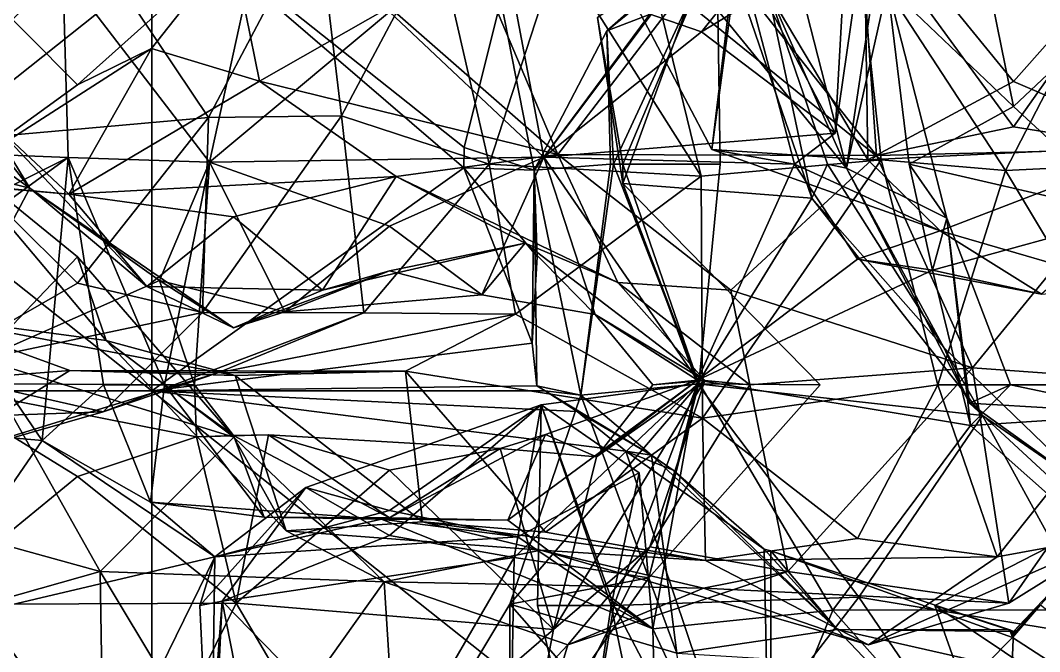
# Model space of a CAD drawing. Extents: x 290034 to 295698, y 4553723 to 4561693.
# Drawn here: x 293859.4 to 293941.7, y 4558653.7 to 4558704.7 of the extents above; entities that cross this region are included whole.
import ezdxf

# ---------------------------------------------------------------- set-up
doc = ezdxf.new("R2010")
doc.units = 0
doc.layers.add('Au_ppm_Pref_-_0_2', color=7, linetype='CONTINUOUS')

msp = doc.modelspace()

# ---------------------------------------------------------------- linework, layer by layer
at = {"layer": 'Au_ppm_Pref_-_0_2'}
for points in [[(293852.508, 4558694.929, 1823.811), (293867.764, 4558707.061, 1822.786), (293855.015, 4558715.92, 1819.21)], [(293862.818, 4558708.733, 1895.219), (293874.645, 4558693.287, 1893.675), (293879.627, 4558716.034, 1898.923)], [(293874.645, 4558693.287, 1893.675), (293889.184, 4558705.429, 1896.476), (293879.627, 4558716.034, 1898.923)], [(293927.838, 4558693.475, 1883.089), (293927.499, 4558714.615, 1878.301), (293917.452, 4558710.923, 1882.922)], [(293927.838, 4558693.475, 1883.089), (293939.581, 4558699.783, 1879.053), (293927.499, 4558714.615, 1878.301)], [(293952.2, 4558714.001, 1876.969), (293927.499, 4558714.615, 1878.301), (293939.581, 4558699.783, 1879.053)], [(293820, 4558714.485, 1942.404), (293870, 4558714.485, 1944.465), (293870, 4558674.8, 1938.178)], [(293870, 4558674.8, 1938.178), (293820, 4558674.8, 1933.784), (293820, 4558714.485, 1942.404)], [(293870, 4558714.485, 1944.465), (293895.237, 4558694.455, 1943.966), (293895.2, 4558692.805, 1943.701)], [(293870, 4558714.485, 1944.465), (293895.2, 4558692.805, 1943.701), (293870, 4558674.8, 1938.178)], [(293870, 4558714.485, 1944.465), (293898.191, 4558706.34, 1944.874), (293895.237, 4558694.455, 1943.966)], [(293952.2, 4558714.001, 1876.969), (293939.581, 4558696.131, 1875.818), (293927.168, 4558713.156, 1875.994)], [(293951.638, 4558694.631, 1884.341), (293952.2, 4558714.001, 1876.969), (293939.581, 4558699.783, 1879.053)], [(293952.2, 4558714.001, 1876.969), (293950.743, 4558694.342, 1870.245), (293939.581, 4558696.131, 1875.818)], [(293874.59, 4558696.89, 1825.575), (293883.358, 4558713.489, 1828.359), (293867.764, 4558707.061, 1822.786)], [(293885.306, 4558697.023, 1830.286), (293883.358, 4558713.489, 1828.359), (293874.59, 4558696.89, 1825.575)], [(293885.306, 4558697.023, 1830.286), (293893.022, 4558711.523, 1834.423), (293883.358, 4558713.489, 1828.359)], [(293927.168, 4558713.156, 1875.994), (293928.515, 4558693.808, 1869.53), (293915.455, 4558710.415, 1869.873)], [(293927.168, 4558713.156, 1875.994), (293939.581, 4558696.131, 1875.818), (293928.515, 4558693.808, 1869.53)], [(293915.694, 4558712.592, 1918.415), (293908.051, 4558691.537, 1923.688), (293905.992, 4558704.97, 1924.341)], [(293908.051, 4558691.537, 1923.688), (293915.694, 4558712.592, 1918.415), (293923.312, 4558690.361, 1916.713)], [(293923.312, 4558690.361, 1916.713), (293915.694, 4558712.592, 1918.415), (293919.715, 4558707.288, 1912.463)], [(293839.519, 4558712.06, 1894.397), (293847.73, 4558694.259, 1894.718), (293862.818, 4558708.733, 1895.219)], [(293897.235, 4558693.105, 1835.966), (293893.022, 4558711.523, 1834.423), (293885.306, 4558697.023, 1830.286)], [(293902.845, 4558710.337, 1841.049), (293893.022, 4558711.523, 1834.423), (293897.235, 4558693.105, 1835.966)], [(293855.537, 4558708.028, 1863.956), (293876.501, 4558710.714, 1864.908), (293863.986, 4558699.528, 1867.089)], [(293876.501, 4558710.714, 1864.908), (293869.979, 4558702.447, 1870.887), (293863.986, 4558699.528, 1867.089)], [(293878.709, 4558699.815, 1872.123), (293869.979, 4558702.447, 1870.887), (293876.501, 4558710.714, 1864.908)], [(293889.184, 4558705.803, 1869.181), (293878.709, 4558699.815, 1872.123), (293876.501, 4558710.714, 1864.908)], [(293902.785, 4558693.895, 1871.138), (293889.184, 4558705.803, 1869.181), (293895.615, 4558710.923, 1867.856)], [(293915.455, 4558710.415, 1869.873), (293902.785, 4558693.895, 1871.138), (293895.615, 4558710.923, 1867.856)], [(293920.044, 4558710.923, 1900.584), (293898.715, 4558709.209, 1901.15), (293914.383, 4558703.792, 1897.021)], [(293900.873, 4558692.616, 1941.552), (293913.185, 4558709.23, 1942.159), (293914.383, 4558710.632, 1942.062)], [(293900.873, 4558692.616, 1941.552), (293914.383, 4558710.632, 1942.062), (293906.761, 4558703.883, 1936.22)], [(293908.032, 4558693.105, 1927.335), (293915.63, 4558711.089, 1930.349), (293905.992, 4558704.97, 1924.341)], [(293917.217, 4558710.923, 1893.308), (293915.217, 4558694.284, 1888.705), (293906.507, 4558710.923, 1888.705)], [(293915.217, 4558694.284, 1888.705), (293917.452, 4558710.923, 1882.922), (293906.507, 4558710.923, 1888.705)], [(293925.025, 4558710.923, 1936.22), (293915.63, 4558711.089, 1930.349), (293906.761, 4558703.883, 1936.22)], [(293907.28, 4558693.105, 1932.872), (293906.761, 4558703.883, 1936.22), (293915.63, 4558711.089, 1930.349)], [(293925.025, 4558710.923, 1936.22), (293906.761, 4558703.883, 1936.22), (293914.383, 4558710.632, 1942.062)], [(293915.896, 4558693.105, 1930.281), (293907.28, 4558693.105, 1932.872), (293915.63, 4558711.089, 1930.349)], [(293908.032, 4558693.105, 1927.335), (293915.896, 4558693.105, 1930.281), (293915.63, 4558711.089, 1930.349)], [(293927.049, 4558710.856, 1853.818), (293910.373, 4558708.49, 1847.342), (293928.893, 4558693.449, 1847.068)], [(293912.66, 4558709.304, 1907.087), (293921.486, 4558710.923, 1903.175), (293926.116, 4558692.794, 1906.373)], [(293920.044, 4558710.923, 1900.584), (293914.383, 4558703.792, 1897.021), (293926.055, 4558710.923, 1900.147)], [(293914.383, 4558703.792, 1897.021), (293925.199, 4558695.626, 1894.645), (293926.055, 4558710.923, 1900.147)], [(293927.838, 4558693.475, 1883.089), (293917.452, 4558710.923, 1882.922), (293915.217, 4558694.284, 1888.705)], [(293917.217, 4558710.923, 1893.308), (293921.906, 4558693.105, 1892.252), (293915.217, 4558694.284, 1888.705)], [(293917.217, 4558710.923, 1893.308), (293925.199, 4558695.626, 1894.645), (293921.906, 4558693.105, 1892.252)], [(293925.199, 4558695.626, 1894.645), (293917.217, 4558710.923, 1893.308), (293927.392, 4558710.923, 1894.645)], [(293921.486, 4558710.923, 1903.175), (293928.83, 4558710.923, 1901.455), (293926.116, 4558692.794, 1906.373)], [(293926.055, 4558710.923, 1900.147), (293925.199, 4558695.626, 1894.645), (293927.392, 4558710.923, 1894.645)], [(293929.41, 4558707.489, 1900.584), (293926.116, 4558692.794, 1906.373), (293928.83, 4558710.923, 1901.455)], [(293927.049, 4558710.856, 1853.818), (293938.945, 4558692.612, 1853.329), (293948.387, 4558710.923, 1854.857)], [(293938.945, 4558692.612, 1853.329), (293927.049, 4558710.856, 1853.818), (293928.893, 4558693.449, 1847.068)], [(293936.919, 4558710.923, 1900.584), (293939.581, 4558697.772, 1899.028), (293929.41, 4558707.489, 1900.584)], [(293936.919, 4558710.923, 1900.584), (293952.944, 4558710.373, 1899.888), (293939.581, 4558697.772, 1899.028)], [(293950.554, 4558693.153, 1859.341), (293948.387, 4558710.923, 1854.857), (293938.945, 4558692.612, 1853.329)], [(293914.359, 4558692.13, 1842.127), (293902.845, 4558710.337, 1841.049), (293897.235, 4558693.105, 1835.966)], [(293928.515, 4558693.808, 1869.53), (293902.785, 4558693.895, 1871.138), (293915.455, 4558710.415, 1869.873)], [(293910.373, 4558708.49, 1847.342), (293902.845, 4558710.337, 1841.049), (293914.359, 4558692.13, 1842.127)], [(293949.119, 4558688.962, 1897.469), (293939.581, 4558697.772, 1899.028), (293952.944, 4558710.373, 1899.888)], [(293889.184, 4558705.429, 1896.476), (293901.662, 4558693.669, 1894.513), (293898.715, 4558709.209, 1901.15)], [(293900.873, 4558692.616, 1941.552), (293898.191, 4558706.34, 1944.874), (293913.185, 4558709.23, 1942.159)], [(293898.715, 4558709.209, 1901.15), (293901.662, 4558693.669, 1894.513), (293914.383, 4558703.792, 1897.021)], [(293912.66, 4558709.304, 1907.087), (293926.116, 4558692.794, 1906.373), (293919.715, 4558707.288, 1912.463)], [(293847.73, 4558694.259, 1894.718), (293863.237, 4558693.638, 1899.681), (293862.818, 4558708.733, 1895.219)], [(293855.537, 4558708.028, 1863.956), (293863.986, 4558699.528, 1867.089), (293853.091, 4558691.64, 1870.941)], [(293874.645, 4558693.287, 1893.675), (293862.818, 4558708.733, 1895.219), (293863.237, 4558693.638, 1899.681)], [(293928.893, 4558693.449, 1847.068), (293910.373, 4558708.49, 1847.342), (293914.359, 4558692.13, 1842.127)], [(293923.312, 4558690.361, 1916.713), (293919.715, 4558707.288, 1912.463), (293924.578, 4558693.105, 1912.463)], [(293926.116, 4558692.794, 1906.373), (293924.578, 4558693.105, 1912.463), (293919.715, 4558707.288, 1912.463)], [(293929.41, 4558707.489, 1900.584), (293934.214, 4558688.75, 1900.584), (293926.116, 4558692.794, 1906.373)], [(293934.214, 4558688.75, 1900.584), (293929.41, 4558707.489, 1900.584), (293931.157, 4558693.105, 1896.613)], [(293929.41, 4558707.489, 1900.584), (293939.581, 4558697.772, 1899.028), (293931.157, 4558693.105, 1896.613)], [(293852.508, 4558694.929, 1823.811), (293874.59, 4558696.89, 1825.575), (293867.764, 4558707.061, 1822.786)], [(293902.785, 4558693.895, 1871.138), (293878.709, 4558699.815, 1872.123), (293889.184, 4558705.803, 1869.181)], [(293895.237, 4558694.455, 1943.966), (293898.191, 4558706.34, 1944.874), (293900.873, 4558692.616, 1941.552)], [(293901.662, 4558693.669, 1894.513), (293889.184, 4558705.429, 1896.476), (293874.645, 4558693.287, 1893.675)], [(293908.032, 4558693.105, 1927.335), (293905.992, 4558704.97, 1924.341), (293908.051, 4558691.537, 1923.688)], [(293900.873, 4558692.616, 1941.552), (293906.761, 4558703.883, 1936.22), (293907.046, 4558693.105, 1936.22)], [(293901.662, 4558693.669, 1894.513), (293925.199, 4558695.626, 1894.645), (293914.383, 4558703.792, 1897.021)], [(293907.28, 4558693.105, 1932.872), (293907.046, 4558693.105, 1936.22), (293906.761, 4558703.883, 1936.22)], [(293860.136, 4558691.175, 1887.48), (293845.067, 4558701.986, 1888.705), (293851.386, 4558702.35, 1885.848)], [(293860.136, 4558691.175, 1887.48), (293851.386, 4558702.35, 1885.848), (293856.615, 4558696.941, 1882.045)], [(293863.286, 4558690.684, 1877.3), (293853.091, 4558691.64, 1870.941), (293869.979, 4558702.447, 1870.887)], [(293863.986, 4558699.528, 1867.089), (293869.979, 4558702.447, 1870.887), (293853.091, 4558691.64, 1870.941)], [(293863.286, 4558690.684, 1877.3), (293869.979, 4558702.447, 1870.887), (293878.709, 4558699.815, 1872.123)], [(293860.136, 4558691.175, 1887.48), (293847.73, 4558694.259, 1894.718), (293845.067, 4558701.986, 1888.705)], [(293863.286, 4558690.684, 1877.3), (293878.709, 4558699.815, 1872.123), (293889.739, 4558692.111, 1876.658)], [(293878.709, 4558699.815, 1872.123), (293902.785, 4558693.895, 1871.138), (293889.739, 4558692.111, 1876.658)], [(293927.838, 4558693.475, 1883.089), (293951.638, 4558694.631, 1884.341), (293939.581, 4558699.783, 1879.053)], [(293931.157, 4558693.105, 1896.613), (293939.581, 4558697.772, 1899.028), (293949.119, 4558688.962, 1897.469)], [(293856.615, 4558696.941, 1882.045), (293838.449, 4558692.805, 1877.216), (293863.286, 4558690.684, 1877.3)], [(293874.59, 4558696.89, 1825.575), (293852.508, 4558694.929, 1823.811), (293863.986, 4558683.505, 1826.112)], [(293860.136, 4558691.175, 1887.48), (293856.615, 4558696.941, 1882.045), (293869.603, 4558683.232, 1882.766)], [(293869.603, 4558683.232, 1882.766), (293856.615, 4558696.941, 1882.045), (293863.286, 4558690.684, 1877.3)], [(293874.084, 4558681.141, 1830.085), (293874.59, 4558696.89, 1825.575), (293863.986, 4558683.505, 1826.112)], [(293887.126, 4558681.109, 1836.222), (293885.306, 4558697.023, 1830.286), (293874.084, 4558681.141, 1830.085)], [(293885.306, 4558697.023, 1830.286), (293874.59, 4558696.89, 1825.575), (293874.084, 4558681.141, 1830.085)], [(293897.235, 4558693.105, 1835.966), (293885.306, 4558697.023, 1830.286), (293887.126, 4558681.109, 1836.222)], [(293939.581, 4558696.131, 1875.818), (293950.743, 4558694.342, 1870.245), (293928.515, 4558693.808, 1869.53)], [(293851.578, 4558676.402, 1829.926), (293863.986, 4558683.505, 1826.112), (293852.508, 4558694.929, 1823.811)], [(293925.199, 4558695.626, 1894.645), (293901.662, 4558693.669, 1894.513), (293921.906, 4558693.105, 1892.252)], [(293844.869, 4558684.504, 1900.584), (293863.237, 4558693.638, 1899.681), (293847.73, 4558694.259, 1894.718)], [(293860.136, 4558691.175, 1887.48), (293851.8, 4558675.391, 1889.302), (293847.73, 4558694.259, 1894.718)], [(293853.204, 4558694.416, 1858.839), (293866.311, 4558678.874, 1858.23), (293851.179, 4558680.875, 1852.661)], [(293856.132, 4558677.374, 1865.22), (293863.986, 4558685.622, 1862.454), (293853.204, 4558694.416, 1858.839)], [(293853.204, 4558694.416, 1858.839), (293863.986, 4558685.622, 1862.454), (293866.311, 4558678.874, 1858.23)], [(293900.873, 4558692.616, 1941.552), (293895.2, 4558692.805, 1943.701), (293895.237, 4558694.455, 1943.966)], [(293927.838, 4558693.475, 1883.089), (293915.217, 4558694.284, 1888.705), (293933.664, 4558687.718, 1887.878)], [(293921.906, 4558693.105, 1892.252), (293933.664, 4558687.718, 1887.878), (293915.217, 4558694.284, 1888.705)], [(293927.838, 4558693.475, 1883.089), (293933.664, 4558687.718, 1887.878), (293951.638, 4558694.631, 1884.341)], [(293950.743, 4558694.342, 1870.245), (293936.29, 4558676.67, 1870.211), (293928.515, 4558693.808, 1869.53)], [(293949.038, 4558683.269, 1889.885), (293951.638, 4558694.631, 1884.341), (293933.664, 4558687.718, 1887.878)], [(293950.743, 4558694.342, 1870.245), (293951.68, 4558675.546, 1864.87), (293936.29, 4558676.67, 1870.211)], [(293844.869, 4558684.504, 1900.584), (293851.386, 4558685.064, 1903.843), (293863.237, 4558693.638, 1899.681)], [(293863.237, 4558693.638, 1899.681), (293851.386, 4558685.064, 1903.843), (293861.152, 4558670.787, 1905.594)], [(293863.237, 4558693.638, 1899.681), (293861.152, 4558670.787, 1905.594), (293866.091, 4558675.287, 1900.584)], [(293866.091, 4558675.287, 1900.584), (293871.032, 4558675.287, 1895.779), (293863.237, 4558693.638, 1899.681)], [(293871.032, 4558675.287, 1895.779), (293874.645, 4558693.287, 1893.675), (293863.237, 4558693.638, 1899.681)], [(293870.628, 4558683.711, 1888.705), (293874.645, 4558693.287, 1893.675), (293873.456, 4558675.287, 1890.18)], [(293870.628, 4558683.711, 1888.705), (293880.747, 4558681.173, 1888.705), (293874.645, 4558693.287, 1893.675)], [(293871.032, 4558675.287, 1895.779), (293873.456, 4558675.287, 1890.18), (293874.645, 4558693.287, 1893.675)], [(293901.662, 4558693.669, 1894.513), (293874.645, 4558693.287, 1893.675), (293889.184, 4558688.102, 1890.373)], [(293874.645, 4558693.287, 1893.675), (293880.747, 4558681.173, 1888.705), (293889.184, 4558688.102, 1890.373)], [(293901.662, 4558693.669, 1894.513), (293889.184, 4558688.102, 1890.373), (293896.649, 4558682.548, 1888.705)], [(293889.739, 4558692.111, 1876.658), (293902.785, 4558693.895, 1871.138), (293907.631, 4558683.556, 1876.827)], [(293905.798, 4558680.965, 1888.705), (293901.662, 4558693.669, 1894.513), (293896.649, 4558682.548, 1888.705)], [(293914.068, 4558675.676, 1894.652), (293901.662, 4558693.669, 1894.513), (293905.798, 4558680.965, 1888.705)], [(293921.906, 4558693.105, 1892.252), (293901.662, 4558693.669, 1894.513), (293914.068, 4558675.676, 1894.652)], [(293902.785, 4558693.895, 1871.138), (293916.765, 4558682.934, 1872.313), (293907.631, 4558683.556, 1876.827)], [(293902.785, 4558693.895, 1871.138), (293928.515, 4558693.808, 1869.53), (293916.765, 4558682.934, 1872.313)], [(293914.468, 4558672.59, 1846.26), (293928.893, 4558693.449, 1847.068), (293914.359, 4558692.13, 1842.127)], [(293933.482, 4558675.287, 1847.426), (293928.893, 4558693.449, 1847.068), (293914.468, 4558672.59, 1846.26)], [(293916.765, 4558682.934, 1872.313), (293928.515, 4558693.808, 1869.53), (293936.29, 4558676.67, 1870.211)], [(293938.945, 4558692.612, 1853.329), (293928.893, 4558693.449, 1847.068), (293933.482, 4558675.287, 1847.426)], [(293863.286, 4558690.684, 1877.3), (293838.449, 4558692.805, 1877.216), (293853.091, 4558691.64, 1870.941)], [(293895.2, 4558692.805, 1943.701), (293900.722, 4558678.64, 1942.042), (293870, 4558674.8, 1938.178)], [(293899.364, 4558680.986, 1841.95), (293897.235, 4558693.105, 1835.966), (293887.126, 4558681.109, 1836.222)], [(293895.2, 4558692.805, 1943.701), (293901.132, 4558685.62, 1943.191), (293900.722, 4558678.64, 1942.042)], [(293895.2, 4558692.805, 1943.701), (293900.873, 4558692.616, 1941.552), (293901.132, 4558685.62, 1943.191)], [(293914.359, 4558692.13, 1842.127), (293897.235, 4558693.105, 1835.966), (293899.364, 4558680.986, 1841.95)], [(293900.873, 4558692.616, 1941.552), (293900.722, 4558678.64, 1942.042), (293901.132, 4558685.62, 1943.191)], [(293901.101, 4558675.2, 1941.537), (293900.722, 4558678.64, 1942.042), (293900.873, 4558692.616, 1941.552)], [(293900.873, 4558692.616, 1941.552), (293907.046, 4558693.105, 1936.22), (293904.655, 4558674.46, 1936.213)], [(293901.101, 4558675.2, 1941.537), (293900.873, 4558692.616, 1941.552), (293904.655, 4558674.46, 1936.213)], [(293904.655, 4558674.46, 1936.213), (293907.28, 4558693.105, 1932.872), (293914.173, 4558675.356, 1930.334)], [(293907.28, 4558693.105, 1932.872), (293904.655, 4558674.46, 1936.213), (293907.046, 4558693.105, 1936.22)], [(293915.896, 4558693.105, 1930.281), (293914.173, 4558675.356, 1930.334), (293907.28, 4558693.105, 1932.872)], [(293914.173, 4558675.356, 1930.334), (293908.032, 4558693.105, 1927.335), (293908.051, 4558691.537, 1923.688)], [(293914.173, 4558675.356, 1930.334), (293915.896, 4558693.105, 1930.281), (293908.032, 4558693.105, 1927.335)], [(293914.068, 4558675.676, 1894.652), (293926.982, 4558685.426, 1892.085), (293921.906, 4558693.105, 1892.252)], [(293921.906, 4558693.105, 1892.252), (293926.982, 4558685.426, 1892.085), (293933.664, 4558687.718, 1887.878)], [(293923.312, 4558690.361, 1916.713), (293924.578, 4558693.105, 1912.463), (293933.958, 4558678.292, 1912.463)], [(293926.116, 4558692.794, 1906.373), (293933.958, 4558678.292, 1912.463), (293924.578, 4558693.105, 1912.463)], [(293926.116, 4558692.794, 1906.373), (293936.045, 4558673.795, 1906.919), (293933.958, 4558678.292, 1912.463)], [(293926.116, 4558692.794, 1906.373), (293934.214, 4558688.75, 1900.584), (293936.045, 4558673.795, 1906.919)], [(293933.038, 4558684.541, 1894.645), (293934.214, 4558688.75, 1900.584), (293931.157, 4558693.105, 1896.613)], [(293933.038, 4558684.541, 1894.645), (293931.157, 4558693.105, 1896.613), (293949.119, 4558688.962, 1897.469)], [(293938.945, 4558692.612, 1853.329), (293933.482, 4558675.287, 1847.426), (293949.337, 4558675.287, 1853.555)], [(293950.554, 4558693.153, 1859.341), (293938.945, 4558692.612, 1853.329), (293949.337, 4558675.287, 1853.555)], [(293863.286, 4558690.684, 1877.3), (293889.739, 4558692.111, 1876.658), (293876.585, 4558688.86, 1881.351)], [(293883.777, 4558682.934, 1882.766), (293876.585, 4558688.86, 1881.351), (293889.739, 4558692.111, 1876.658)], [(293883.777, 4558682.934, 1882.766), (293889.739, 4558692.111, 1876.658), (293900.154, 4558686.731, 1883.374)], [(293889.739, 4558692.111, 1876.658), (293907.631, 4558683.556, 1876.827), (293900.154, 4558686.731, 1883.374)], [(293914.359, 4558692.13, 1842.127), (293899.364, 4558680.986, 1841.95), (293914.468, 4558672.59, 1846.26)], [(293851.8, 4558675.391, 1889.302), (293860.136, 4558691.175, 1887.48), (293870.628, 4558683.711, 1888.705)], [(293860.136, 4558691.175, 1887.48), (293869.603, 4558683.232, 1882.766), (293876.585, 4558679.879, 1887.175)], [(293860.136, 4558691.175, 1887.48), (293876.585, 4558679.879, 1887.175), (293870.628, 4558683.711, 1888.705)], [(293914.173, 4558675.356, 1930.334), (293908.051, 4558691.537, 1923.688), (293923.965, 4558675.287, 1924.341)], [(293908.051, 4558691.537, 1923.688), (293914.079, 4558675.365, 1918.197), (293923.965, 4558675.287, 1924.341)], [(293908.051, 4558691.537, 1923.688), (293923.312, 4558690.361, 1916.713), (293914.079, 4558675.365, 1918.197)], [(293863.286, 4558690.684, 1877.3), (293876.585, 4558688.86, 1881.351), (293869.603, 4558683.232, 1882.766)], [(293937.099, 4558672.802, 1916.404), (293914.079, 4558675.365, 1918.197), (293923.312, 4558690.361, 1916.713)], [(293937.099, 4558672.802, 1916.404), (293923.312, 4558690.361, 1916.713), (293933.958, 4558678.292, 1912.463)], [(293876.585, 4558688.86, 1881.351), (293883.777, 4558682.934, 1882.766), (293869.603, 4558683.232, 1882.766)], [(293933.038, 4558684.541, 1894.645), (293949.119, 4558688.962, 1897.469), (293941.859, 4558682.617, 1893.275)], [(293933.038, 4558684.541, 1894.645), (293936.122, 4558671.992, 1895.453), (293934.214, 4558688.75, 1900.584)], [(293934.214, 4558688.75, 1900.584), (293939.336, 4558675.287, 1900.584), (293936.045, 4558673.795, 1906.919)], [(293939.336, 4558675.287, 1900.584), (293934.214, 4558688.75, 1900.584), (293936.122, 4558671.992, 1895.453)], [(293880.747, 4558681.173, 1888.705), (293896.649, 4558682.548, 1888.705), (293889.184, 4558688.102, 1890.373)], [(293926.982, 4558685.426, 1892.085), (293941.859, 4558682.617, 1893.275), (293933.664, 4558687.718, 1887.878)], [(293949.038, 4558683.269, 1889.885), (293933.664, 4558687.718, 1887.878), (293941.859, 4558682.617, 1893.275)], [(293883.777, 4558682.934, 1882.766), (293900.154, 4558686.731, 1883.374), (293889.184, 4558684.49, 1885.834)], [(293896.649, 4558682.548, 1888.705), (293889.184, 4558684.49, 1885.834), (293900.154, 4558686.731, 1883.374)], [(293896.649, 4558682.548, 1888.705), (293900.154, 4558686.731, 1883.374), (293905.798, 4558680.965, 1888.705)], [(293900.154, 4558686.731, 1883.374), (293914.674, 4558675.623, 1882.79), (293905.798, 4558680.965, 1888.705)], [(293900.154, 4558686.731, 1883.374), (293907.631, 4558683.556, 1876.827), (293914.674, 4558675.623, 1882.79)], [(293861.152, 4558670.787, 1905.594), (293851.386, 4558685.064, 1903.843), (293838.478, 4558672.804, 1906.362)], [(293856.132, 4558677.374, 1865.22), (293876.614, 4558671.052, 1863.55), (293863.986, 4558685.622, 1862.454)], [(293863.986, 4558685.622, 1862.454), (293876.614, 4558671.052, 1863.55), (293866.311, 4558678.874, 1858.23)], [(293914.068, 4558675.676, 1894.652), (293933.038, 4558684.541, 1894.645), (293926.982, 4558685.426, 1892.085)], [(293926.982, 4558685.426, 1892.085), (293933.038, 4558684.541, 1894.645), (293941.859, 4558682.617, 1893.275)], [(293876.585, 4558679.879, 1887.175), (293883.777, 4558682.934, 1882.766), (293889.184, 4558684.49, 1885.834)], [(293876.585, 4558679.879, 1887.175), (293889.184, 4558684.49, 1885.834), (293880.747, 4558681.173, 1888.705)], [(293880.747, 4558681.173, 1888.705), (293889.184, 4558684.49, 1885.834), (293896.649, 4558682.548, 1888.705)], [(293936.122, 4558671.992, 1895.453), (293933.038, 4558684.541, 1894.645), (293914.068, 4558675.676, 1894.652)], [(293851.578, 4558676.402, 1829.926), (293874.084, 4558681.141, 1830.085), (293863.986, 4558683.505, 1826.112)], [(293870.628, 4558683.711, 1888.705), (293873.456, 4558675.287, 1890.18), (293851.8, 4558675.391, 1889.302)], [(293870.628, 4558683.711, 1888.705), (293876.585, 4558679.879, 1887.175), (293880.747, 4558681.173, 1888.705)], [(293918.301, 4558675.287, 1875.494), (293914.674, 4558675.623, 1882.79), (293907.631, 4558683.556, 1876.827)], [(293907.631, 4558683.556, 1876.827), (293916.765, 4558682.934, 1872.313), (293918.301, 4558675.287, 1875.494)], [(293876.585, 4558679.879, 1887.175), (293869.603, 4558683.232, 1882.766), (293883.777, 4558682.934, 1882.766)], [(293916.765, 4558682.934, 1872.313), (293936.29, 4558676.67, 1870.211), (293918.301, 4558675.287, 1875.494)], [(293851.179, 4558680.875, 1852.661), (293863.377, 4558676.442, 1846.824), (293839.355, 4558674.565, 1847.256)], [(293866.311, 4558678.874, 1858.23), (293876.727, 4558676.029, 1853.057), (293851.179, 4558680.875, 1852.661)], [(293851.179, 4558680.875, 1852.661), (293876.727, 4558676.029, 1853.057), (293863.377, 4558676.442, 1846.824)], [(293851.578, 4558676.402, 1829.926), (293866.073, 4558673.112, 1834.755), (293874.084, 4558681.141, 1830.085)], [(293887.126, 4558681.109, 1836.222), (293874.084, 4558681.141, 1830.085), (293866.073, 4558673.112, 1834.755)], [(293875.333, 4558676.253, 1840.743), (293887.126, 4558681.109, 1836.222), (293866.073, 4558673.112, 1834.755)], [(293875.333, 4558676.253, 1840.743), (293899.364, 4558680.986, 1841.95), (293887.126, 4558681.109, 1836.222)], [(293890.485, 4558676.377, 1847.025), (293899.364, 4558680.986, 1841.95), (293875.333, 4558676.253, 1840.743)], [(293914.468, 4558672.59, 1846.26), (293899.364, 4558680.986, 1841.95), (293890.485, 4558676.377, 1847.025)], [(293905.798, 4558680.965, 1888.705), (293910.458, 4558675.287, 1888.705), (293914.068, 4558675.676, 1894.652)], [(293910.458, 4558675.287, 1888.705), (293905.798, 4558680.965, 1888.705), (293914.674, 4558675.623, 1882.79)], [(293880.852, 4558663.503, 1859.009), (293866.311, 4558678.874, 1858.23), (293876.614, 4558671.052, 1863.55)], [(293866.311, 4558678.874, 1858.23), (293880.852, 4558663.503, 1859.009), (293876.727, 4558676.029, 1853.057)], [(293900.722, 4558678.64, 1942.042), (293901.101, 4558675.2, 1941.537), (293870, 4558674.8, 1938.178)], [(293937.099, 4558672.802, 1916.404), (293933.958, 4558678.292, 1912.463), (293946.042, 4558666.607, 1912.463)], [(293936.045, 4558673.795, 1906.919), (293946.042, 4558666.607, 1912.463), (293933.958, 4558678.292, 1912.463)], [(293851.386, 4558664.196, 1868.645), (293865.827, 4558660.216, 1865.451), (293856.132, 4558677.374, 1865.22)], [(293856.132, 4558677.374, 1865.22), (293865.827, 4558660.216, 1865.451), (293876.614, 4558671.052, 1863.55)], [(293836.466, 4558672.047, 1834.751), (293866.073, 4558673.112, 1834.755), (293851.578, 4558676.402, 1829.926)], [(293863.377, 4558676.442, 1846.824), (293851.129, 4558668.824, 1840.865), (293839.355, 4558674.565, 1847.256)], [(293863.377, 4558676.442, 1846.824), (293875.333, 4558676.253, 1840.743), (293851.129, 4558668.824, 1840.865)], [(293875.333, 4558676.253, 1840.743), (293866.073, 4558673.112, 1834.755), (293851.129, 4558668.824, 1840.865)], [(293876.727, 4558676.029, 1853.057), (293890.485, 4558676.377, 1847.025), (293863.377, 4558676.442, 1846.824)], [(293890.485, 4558676.377, 1847.025), (293875.333, 4558676.253, 1840.743), (293863.377, 4558676.442, 1846.824)], [(293876.727, 4558676.029, 1853.057), (293891.858, 4558664.23, 1854.063), (293890.485, 4558676.377, 1847.025)], [(293880.852, 4558663.503, 1859.009), (293891.858, 4558664.23, 1854.063), (293876.727, 4558676.029, 1853.057)], [(293891.858, 4558664.23, 1854.063), (293901.783, 4558663.38, 1849.1), (293890.485, 4558676.377, 1847.025)], [(293890.485, 4558676.377, 1847.025), (293901.783, 4558663.38, 1849.1), (293914.468, 4558672.59, 1846.26)], [(293918.301, 4558675.287, 1875.494), (293936.29, 4558676.67, 1870.211), (293921.371, 4558660.206, 1870.664)], [(293921.371, 4558660.206, 1870.664), (293936.29, 4558676.67, 1870.211), (293939.217, 4558657.647, 1864.754)], [(293936.29, 4558676.67, 1870.211), (293951.68, 4558675.546, 1864.87), (293939.217, 4558657.647, 1864.754)], [(293851.38, 4558657.54, 1882.777), (293851.8, 4558675.391, 1889.302), (293863.986, 4558667.868, 1885.239)], [(293873.619, 4558671.093, 1888.705), (293851.8, 4558675.391, 1889.302), (293873.456, 4558675.287, 1890.18)], [(293851.8, 4558675.391, 1889.302), (293873.619, 4558671.093, 1888.705), (293863.986, 4558667.868, 1885.239)], [(293866.091, 4558675.287, 1900.584), (293861.152, 4558670.787, 1905.594), (293869.885, 4558665.811, 1900.584)], [(293866.091, 4558675.287, 1900.584), (293869.885, 4558665.811, 1900.584), (293871.032, 4558675.287, 1895.779)], [(293869.885, 4558665.811, 1900.584), (293879.06, 4558664.596, 1895.853), (293871.032, 4558675.287, 1895.779)], [(293901.101, 4558675.2, 1941.537), (293901.776, 4558674.8, 1941.545), (293870, 4558674.8, 1938.178)], [(293871.032, 4558675.287, 1895.779), (293879.06, 4558664.596, 1895.853), (293876.585, 4558671.201, 1890.067)], [(293871.032, 4558675.287, 1895.779), (293876.585, 4558671.201, 1890.067), (293873.456, 4558675.287, 1890.18)], [(293873.456, 4558675.287, 1890.18), (293876.585, 4558671.201, 1890.067), (293873.619, 4558671.093, 1888.705)], [(293901.783, 4558671.276, 1890.042), (293898.757, 4558664.356, 1895.514), (293914.068, 4558675.676, 1894.652)], [(293914.068, 4558675.676, 1894.652), (293898.757, 4558664.356, 1895.514), (293910.468, 4558655.587, 1900.305)], [(293898.904, 4558657.573, 1930.456), (293904.655, 4558674.46, 1936.213), (293914.173, 4558675.356, 1930.334)], [(293914.173, 4558675.356, 1930.334), (293910.153, 4558659.701, 1924.341), (293898.904, 4558657.573, 1930.456)], [(293901.453, 4558673.663, 1912.432), (293899.255, 4558661.346, 1919.749), (293914.079, 4558675.365, 1918.197)], [(293899.255, 4558661.346, 1919.749), (293910.153, 4558659.701, 1924.341), (293914.079, 4558675.365, 1918.197)], [(293904.655, 4558674.46, 1936.213), (293901.776, 4558674.8, 1941.545), (293901.101, 4558675.2, 1941.537)], [(293907.317, 4558657.469, 1915.793), (293901.453, 4558673.663, 1912.432), (293914.079, 4558675.365, 1918.197)], [(293905.903, 4558669.46, 1888.705), (293901.783, 4558671.276, 1890.042), (293914.068, 4558675.676, 1894.652)], [(293902.445, 4558655.51, 1882.682), (293905.903, 4558669.46, 1888.705), (293914.674, 4558675.623, 1882.79)], [(293902.445, 4558655.51, 1882.682), (293914.674, 4558675.623, 1882.79), (293910.22, 4558662.194, 1876.054)], [(293910.458, 4558675.287, 1888.705), (293905.903, 4558669.46, 1888.705), (293914.068, 4558675.676, 1894.652)], [(293905.903, 4558669.46, 1888.705), (293910.458, 4558675.287, 1888.705), (293914.674, 4558675.623, 1882.79)], [(293907.317, 4558657.469, 1915.793), (293914.079, 4558675.365, 1918.197), (293927.104, 4558658.133, 1917.857)], [(293910.153, 4558659.701, 1924.341), (293923.965, 4558675.287, 1924.341), (293914.079, 4558675.365, 1918.197)], [(293914.173, 4558675.356, 1930.334), (293923.965, 4558675.287, 1924.341), (293910.153, 4558659.701, 1924.341)], [(293910.22, 4558662.194, 1876.054), (293914.674, 4558675.623, 1882.79), (293918.301, 4558675.287, 1875.494)], [(293918.301, 4558675.287, 1875.494), (293921.371, 4558660.206, 1870.664), (293910.22, 4558662.194, 1876.054)], [(293914.068, 4558675.676, 1894.652), (293910.468, 4558655.587, 1900.305), (293925.004, 4558657.089, 1893.004)], [(293914.068, 4558675.676, 1894.652), (293925.004, 4558657.089, 1893.004), (293936.122, 4558671.992, 1895.453)], [(293937.099, 4558672.802, 1916.404), (293927.104, 4558658.133, 1917.857), (293914.079, 4558675.365, 1918.197)], [(293914.468, 4558672.59, 1846.26), (293926.982, 4558662.864, 1848.928), (293933.482, 4558675.287, 1847.426)], [(293938.278, 4558661.387, 1853.761), (293933.482, 4558675.287, 1847.426), (293926.982, 4558662.864, 1848.928)], [(293949.337, 4558675.287, 1853.555), (293933.482, 4558675.287, 1847.426), (293938.278, 4558661.387, 1853.761)], [(293936.045, 4558673.795, 1906.919), (293939.336, 4558675.287, 1900.584), (293950.516, 4558672.934, 1900.584)], [(293950.516, 4558672.934, 1900.584), (293939.336, 4558675.287, 1900.584), (293936.122, 4558671.992, 1895.453)], [(293948.129, 4558663.198, 1859.009), (293949.337, 4558675.287, 1853.555), (293938.278, 4558661.387, 1853.761)], [(293948.129, 4558663.198, 1859.009), (293939.217, 4558657.647, 1864.754), (293951.68, 4558675.546, 1864.87)], [(293820, 4558674.8, 1933.784), (293870, 4558674.8, 1938.178), (293870, 4558635.115, 1948.734)], [(293870, 4558635.115, 1948.734), (293820, 4558635.115, 1945.143), (293820, 4558674.8, 1933.784)], [(293901.776, 4558674.8, 1941.545), (293904.354, 4558673.127, 1942.159), (293870, 4558674.8, 1938.178)], [(293870, 4558674.8, 1938.178), (293904.354, 4558673.127, 1942.159), (293908.278, 4558669.929, 1943.226)], [(293870, 4558674.8, 1938.178), (293908.278, 4558669.929, 1943.226), (293920, 4558635.115, 1951.557)], [(293920, 4558635.115, 1951.557), (293870, 4558635.115, 1948.734), (293870, 4558674.8, 1938.178)], [(293912.408, 4558653.614, 1936.845), (293904.655, 4558674.46, 1936.213), (293898.904, 4558657.573, 1930.456)], [(293904.655, 4558674.46, 1936.213), (293910.356, 4558669.593, 1942.159), (293901.776, 4558674.8, 1941.545)], [(293901.776, 4558674.8, 1941.545), (293910.356, 4558669.593, 1942.159), (293904.354, 4558673.127, 1942.159)], [(293910.356, 4558669.593, 1942.159), (293904.655, 4558674.46, 1936.213), (293912.408, 4558653.614, 1936.845)], [(293889.184, 4558663.118, 1914.346), (293901.453, 4558673.663, 1912.432), (293882.446, 4558666.998, 1912.463)], [(293882.446, 4558666.998, 1912.463), (293901.453, 4558673.663, 1912.432), (293889.184, 4558665.124, 1909.911)], [(293889.184, 4558663.118, 1914.346), (293899.255, 4558661.346, 1919.749), (293901.453, 4558673.663, 1912.432)], [(293889.184, 4558665.124, 1909.911), (293901.453, 4558673.663, 1912.432), (293899.554, 4558663.009, 1905.728)], [(293899.554, 4558663.009, 1905.728), (293901.453, 4558673.663, 1912.432), (293909.362, 4558668.187, 1906.523)], [(293907.317, 4558657.469, 1915.793), (293901.143, 4558657.469, 1912.463), (293901.453, 4558673.663, 1912.432)], [(293901.143, 4558657.469, 1912.463), (293907.102, 4558657.469, 1907.7), (293901.453, 4558673.663, 1912.432)], [(293901.453, 4558673.663, 1912.432), (293907.102, 4558657.469, 1907.7), (293909.362, 4558668.187, 1906.523)], [(293936.045, 4558673.795, 1906.919), (293953.216, 4558657.928, 1906.497), (293946.042, 4558666.607, 1912.463)], [(293950.516, 4558672.934, 1900.584), (293953.216, 4558657.928, 1906.497), (293936.045, 4558673.795, 1906.919)], [(293851.129, 4558668.824, 1840.865), (293866.073, 4558673.112, 1834.755), (293836.466, 4558672.047, 1834.751)], [(293861.152, 4558670.787, 1905.594), (293838.478, 4558672.804, 1906.362), (293850.733, 4558655.644, 1907.033)], [(293908.278, 4558669.929, 1943.226), (293904.354, 4558673.127, 1942.159), (293910.356, 4558669.593, 1942.159)], [(293937.099, 4558672.802, 1916.404), (293946.93, 4558654.846, 1913.427), (293927.104, 4558658.133, 1917.857)], [(293936.122, 4558671.992, 1895.453), (293952.901, 4558657.118, 1894.445), (293950.516, 4558672.934, 1900.584)], [(293937.099, 4558672.802, 1916.404), (293946.042, 4558666.607, 1912.463), (293946.93, 4558654.846, 1913.427)], [(293901.783, 4558663.38, 1849.1), (293914.716, 4558661.095, 1853.246), (293914.468, 4558672.59, 1846.26)], [(293914.716, 4558661.095, 1853.246), (293926.982, 4558662.864, 1848.928), (293914.468, 4558672.59, 1846.26)], [(293925.004, 4558657.089, 1893.004), (293952.901, 4558657.118, 1894.445), (293936.122, 4558671.992, 1895.453)], [(293863.986, 4558667.868, 1885.239), (293873.619, 4558671.093, 1888.705), (293876.815, 4558657.641, 1882.776)], [(293865.827, 4558660.216, 1865.451), (293888.778, 4558659.381, 1865.28), (293876.614, 4558671.052, 1863.55)], [(293873.619, 4558671.093, 1888.705), (293876.585, 4558671.201, 1890.067), (293879.433, 4558671.259, 1888.705)], [(293873.619, 4558671.093, 1888.705), (293879.433, 4558671.259, 1888.705), (293876.815, 4558657.641, 1882.776)], [(293876.585, 4558671.201, 1890.067), (293889.184, 4558664.549, 1891.065), (293879.433, 4558671.259, 1888.705)], [(293876.585, 4558671.201, 1890.067), (293879.06, 4558664.596, 1895.853), (293889.184, 4558664.549, 1891.065)], [(293888.778, 4558659.381, 1865.28), (293880.852, 4558663.503, 1859.009), (293876.614, 4558671.052, 1863.55)], [(293876.815, 4558657.641, 1882.776), (293879.433, 4558671.259, 1888.705), (293889.184, 4558668.384, 1885.067)], [(293879.433, 4558671.259, 1888.705), (293889.184, 4558664.549, 1891.065), (293898.138, 4558670.131, 1888.705)], [(293879.433, 4558671.259, 1888.705), (293898.138, 4558670.131, 1888.705), (293889.184, 4558668.384, 1885.067)], [(293889.184, 4558664.549, 1891.065), (293898.757, 4558664.356, 1895.514), (293901.783, 4558671.276, 1890.042)], [(293889.184, 4558664.549, 1891.065), (293901.783, 4558671.276, 1890.042), (293898.138, 4558670.131, 1888.705)], [(293898.138, 4558670.131, 1888.705), (293901.783, 4558671.276, 1890.042), (293905.903, 4558669.46, 1888.705)], [(293861.152, 4558670.787, 1905.594), (293850.733, 4558655.644, 1907.033), (293875.078, 4558661.385, 1906.852)], [(293875.078, 4558661.385, 1906.852), (293869.885, 4558665.811, 1900.584), (293861.152, 4558670.787, 1905.594)], [(293902.445, 4558655.51, 1882.682), (293889.184, 4558668.384, 1885.067), (293898.138, 4558670.131, 1888.705)], [(293905.903, 4558669.46, 1888.705), (293902.445, 4558655.51, 1882.682), (293898.138, 4558670.131, 1888.705)], [(293908.278, 4558669.929, 1943.226), (293912.118, 4558668.381, 1943.948), (293919.445, 4558661.998, 1946.024)], [(293908.278, 4558669.929, 1943.226), (293919.445, 4558661.998, 1946.024), (293920, 4558635.115, 1951.557)], [(293912.118, 4558668.381, 1943.948), (293908.278, 4558669.929, 1943.226), (293910.356, 4558669.593, 1942.159)], [(293925.354, 4558655.514, 1942.362), (293912.118, 4558668.381, 1943.948), (293910.356, 4558669.593, 1942.159)], [(293910.356, 4558669.593, 1942.159), (293912.408, 4558653.614, 1936.845), (293925.354, 4558655.514, 1942.362)], [(293863.986, 4558667.868, 1885.239), (293876.815, 4558657.641, 1882.776), (293851.38, 4558657.54, 1882.777)], [(293889.184, 4558668.384, 1885.067), (293902.445, 4558655.51, 1882.682), (293876.815, 4558657.641, 1882.776)], [(293909.362, 4558668.187, 1906.523), (293910.468, 4558655.587, 1900.305), (293899.554, 4558663.009, 1905.728)], [(293907.102, 4558657.469, 1907.7), (293910.468, 4558655.587, 1900.305), (293909.362, 4558668.187, 1906.523)], [(293925.354, 4558655.514, 1942.362), (293919.445, 4558661.998, 1946.024), (293912.118, 4558668.381, 1943.948)], [(293875.683, 4558657.8, 1918.299), (293882.446, 4558666.998, 1912.463), (293873.883, 4558657.469, 1912.463)], [(293873.883, 4558657.469, 1912.463), (293882.446, 4558666.998, 1912.463), (293875.078, 4558661.385, 1906.852)], [(293875.078, 4558661.385, 1906.852), (293882.446, 4558666.998, 1912.463), (293889.184, 4558665.124, 1909.911)], [(293875.683, 4558657.8, 1918.299), (293889.184, 4558663.118, 1914.346), (293882.446, 4558666.998, 1912.463)], [(293949.443, 4558665.78, 1943.639), (293941.628, 4558651.835, 1937.167), (293952.18, 4558666.692, 1939.085)], [(293952.18, 4558666.692, 1939.085), (293941.628, 4558651.835, 1937.167), (293965.217, 4558656.873, 1936.113)], [(293875.078, 4558661.385, 1906.852), (293888.561, 4558664.428, 1900.441), (293869.885, 4558665.811, 1900.584)], [(293869.885, 4558665.811, 1900.584), (293888.561, 4558664.428, 1900.441), (293879.06, 4558664.596, 1895.853)], [(293939.593, 4558655.36, 1947.599), (293933.234, 4558657.469, 1942.159), (293949.443, 4558665.78, 1943.639)], [(293933.234, 4558657.469, 1942.159), (293941.628, 4558651.835, 1937.167), (293949.443, 4558665.78, 1943.639)], [(293941.773, 4558657.519, 1947.215), (293939.593, 4558655.36, 1947.599), (293949.443, 4558665.78, 1943.639)], [(293889.184, 4558665.124, 1909.911), (293899.554, 4558663.009, 1905.728), (293875.078, 4558661.385, 1906.852)], [(293875.078, 4558661.385, 1906.852), (293899.554, 4558663.009, 1905.728), (293888.561, 4558664.428, 1900.441)], [(293879.06, 4558664.596, 1895.853), (293888.561, 4558664.428, 1900.441), (293898.757, 4558664.356, 1895.514)], [(293879.06, 4558664.596, 1895.853), (293898.757, 4558664.356, 1895.514), (293889.184, 4558664.549, 1891.065)], [(293899.554, 4558663.009, 1905.728), (293910.468, 4558655.587, 1900.305), (293888.561, 4558664.428, 1900.441)], [(293888.561, 4558664.428, 1900.441), (293910.468, 4558655.587, 1900.305), (293898.757, 4558664.356, 1895.514)], [(293851.386, 4558664.196, 1868.645), (293856.104, 4558657.469, 1868.664), (293865.827, 4558660.216, 1865.451)], [(293880.852, 4558663.503, 1859.009), (293901.422, 4558661.935, 1858.76), (293891.858, 4558664.23, 1854.063)], [(293901.422, 4558661.935, 1858.76), (293914.716, 4558661.095, 1853.246), (293891.858, 4558664.23, 1854.063)], [(293891.858, 4558664.23, 1854.063), (293914.716, 4558661.095, 1853.246), (293901.783, 4558663.38, 1849.1)], [(293875.683, 4558657.8, 1918.299), (293899.255, 4558661.346, 1919.749), (293889.184, 4558663.118, 1914.346)], [(293901.422, 4558661.935, 1858.76), (293880.852, 4558663.503, 1859.009), (293888.778, 4558659.381, 1865.28)], [(293914.716, 4558661.095, 1853.246), (293938.278, 4558661.387, 1853.761), (293926.982, 4558662.864, 1848.928)], [(293939.217, 4558657.647, 1864.754), (293948.129, 4558663.198, 1859.009), (293927.889, 4558654.294, 1858.608)], [(293948.129, 4558663.198, 1859.009), (293938.278, 4558661.387, 1853.761), (293927.889, 4558654.294, 1858.608)], [(293914.543, 4558658.871, 1865.157), (293901.422, 4558661.935, 1858.76), (293888.778, 4558659.381, 1865.28)], [(293899.717, 4558641.212, 1876.456), (293902.445, 4558655.51, 1882.682), (293910.22, 4558662.194, 1876.054)], [(293910.22, 4558662.194, 1876.054), (293903.587, 4558654.273, 1870.672), (293899.717, 4558641.212, 1876.456)], [(293914.543, 4558658.871, 1865.157), (293927.889, 4558654.294, 1858.608), (293901.422, 4558661.935, 1858.76)], [(293914.716, 4558661.095, 1853.246), (293901.422, 4558661.935, 1858.76), (293927.889, 4558654.294, 1858.608)], [(293903.587, 4558654.273, 1870.672), (293910.22, 4558662.194, 1876.054), (293921.371, 4558660.206, 1870.664)], [(293920, 4558635.115, 1951.557), (293919.445, 4558661.998, 1946.024), (293920, 4558661.863, 1946.111)], [(293925.354, 4558655.514, 1942.362), (293920, 4558661.863, 1946.111), (293919.445, 4558661.998, 1946.024)], [(293875.078, 4558661.385, 1906.852), (293850.733, 4558655.644, 1907.033), (293866.344, 4558643.517, 1906.804)], [(293874.773, 4558638.73, 1912.832), (293875.078, 4558661.385, 1906.852), (293866.344, 4558643.517, 1906.804)], [(293874.773, 4558638.73, 1912.832), (293873.883, 4558657.469, 1912.463), (293875.078, 4558661.385, 1906.852)], [(293875.683, 4558657.8, 1918.299), (293889.184, 4558643.972, 1919.842), (293899.255, 4558661.346, 1919.749)], [(293898.944, 4558643.667, 1924.341), (293899.255, 4558661.346, 1919.749), (293889.184, 4558643.972, 1919.842)], [(293898.944, 4558643.667, 1924.341), (293910.153, 4558659.701, 1924.341), (293899.255, 4558661.346, 1919.749)], [(293914.716, 4558661.095, 1853.246), (293927.889, 4558654.294, 1858.608), (293938.278, 4558661.387, 1853.761)], [(293939.306, 4558655.485, 1947.605), (293939.52, 4558654.862, 1947.734), (293920, 4558661.863, 1946.111)], [(293939.52, 4558654.862, 1947.734), (293920, 4558635.115, 1951.557), (293920, 4558661.863, 1946.111)], [(293925.354, 4558655.514, 1942.362), (293939.306, 4558655.485, 1947.605), (293920, 4558661.863, 1946.111)], [(293856.104, 4558657.469, 1868.664), (293866.094, 4558643.222, 1868.703), (293865.827, 4558660.216, 1865.451)], [(293865.827, 4558660.216, 1865.451), (293866.094, 4558643.222, 1868.703), (293876.585, 4558642.276, 1865.823)], [(293865.827, 4558660.216, 1865.451), (293876.585, 4558642.276, 1865.823), (293888.778, 4558659.381, 1865.28)], [(293898.904, 4558657.573, 1930.456), (293910.153, 4558659.701, 1924.341), (293898.944, 4558643.667, 1924.341)], [(293914.543, 4558658.871, 1865.157), (293903.587, 4558654.273, 1870.672), (293921.371, 4558660.206, 1870.664)], [(293914.543, 4558658.871, 1865.157), (293921.371, 4558660.206, 1870.664), (293939.217, 4558657.647, 1864.754)], [(293876.585, 4558642.276, 1865.823), (293890.01, 4558639.798, 1871.018), (293888.778, 4558659.381, 1865.28)], [(293914.543, 4558658.871, 1865.157), (293888.778, 4558659.381, 1865.28), (293903.587, 4558654.273, 1870.672)], [(293903.587, 4558654.273, 1870.672), (293888.778, 4558659.381, 1865.28), (293890.01, 4558639.798, 1871.018)], [(293914.543, 4558658.871, 1865.157), (293939.217, 4558657.647, 1864.754), (293927.889, 4558654.294, 1858.608)], [(293907.317, 4558657.469, 1915.793), (293927.104, 4558658.133, 1917.857), (293915.128, 4558642.562, 1917.08)], [(293939.555, 4558639.86, 1918.32), (293915.128, 4558642.562, 1917.08), (293927.104, 4558658.133, 1917.857)], [(293927.104, 4558658.133, 1917.857), (293946.93, 4558654.846, 1913.427), (293939.555, 4558639.86, 1918.32)], [(293851.38, 4558657.54, 1882.777), (293876.815, 4558657.641, 1882.776), (293866.906, 4558637.519, 1882.1)], [(293851.38, 4558657.54, 1882.777), (293866.906, 4558637.519, 1882.1), (293855.354, 4558645.262, 1876.827)], [(293856.104, 4558657.469, 1868.664), (293851.507, 4558643.253, 1864.904), (293866.094, 4558643.222, 1868.703)], [(293886.259, 4558641.537, 1880.759), (293866.906, 4558637.519, 1882.1), (293876.815, 4558657.641, 1882.776)], [(293875.683, 4558657.8, 1918.299), (293873.883, 4558657.469, 1912.463), (293874.773, 4558638.73, 1912.832)], [(293875.683, 4558657.8, 1918.299), (293880.061, 4558635.512, 1918.402), (293874.313, 4558639.645, 1924.125)], [(293875.683, 4558657.8, 1918.299), (293874.313, 4558639.645, 1924.125), (293889.184, 4558643.972, 1919.842)], [(293875.683, 4558657.8, 1918.299), (293874.773, 4558638.73, 1912.832), (293880.061, 4558635.512, 1918.402)], [(293876.815, 4558657.641, 1882.776), (293902.445, 4558655.51, 1882.682), (293886.259, 4558641.537, 1880.759)], [(293887.805, 4558639.014, 1930.679), (293914.623, 4558639.651, 1932.673), (293898.904, 4558657.573, 1930.456)], [(293887.805, 4558639.014, 1930.679), (293898.904, 4558657.573, 1930.456), (293898.944, 4558643.667, 1924.341)], [(293898.904, 4558657.573, 1930.456), (293914.623, 4558639.651, 1932.673), (293912.408, 4558653.614, 1936.845)], [(293907.317, 4558657.469, 1915.793), (293904.798, 4558642.166, 1912.463), (293901.143, 4558657.469, 1912.463)], [(293901.143, 4558657.469, 1912.463), (293904.798, 4558642.166, 1912.463), (293907.102, 4558657.469, 1907.7)], [(293907.317, 4558657.469, 1915.793), (293915.128, 4558642.562, 1917.08), (293904.798, 4558642.166, 1912.463)], [(293904.798, 4558642.166, 1912.463), (293910.877, 4558639.428, 1907.119), (293907.102, 4558657.469, 1907.7)], [(293910.877, 4558639.428, 1907.119), (293910.468, 4558655.587, 1900.305), (293907.102, 4558657.469, 1907.7)], [(293910.468, 4558655.587, 1900.305), (293917.901, 4558639.651, 1899.169), (293925.004, 4558657.089, 1893.004)], [(293925.004, 4558657.089, 1893.004), (293917.901, 4558639.651, 1899.169), (293940.134, 4558640.043, 1894.668)], [(293940.134, 4558640.043, 1894.668), (293952.901, 4558657.118, 1894.445), (293925.004, 4558657.089, 1893.004)], [(293939.593, 4558655.36, 1947.599), (293939.009, 4558641.176, 1942.185), (293933.234, 4558657.469, 1942.159)], [(293933.234, 4558657.469, 1942.159), (293939.009, 4558641.176, 1942.185), (293941.628, 4558651.835, 1937.167)], [(293941.773, 4558657.519, 1947.215), (293939.52, 4558654.862, 1947.734), (293939.748, 4558655.338, 1947.639)], [(293970, 4558635.115, 1952.063), (293939.52, 4558654.862, 1947.734), (293941.773, 4558657.519, 1947.215)], [(293939.755, 4558655.51, 1947.604), (293939.593, 4558655.36, 1947.599), (293941.773, 4558657.519, 1947.215)], [(293941.773, 4558657.519, 1947.215), (293939.748, 4558655.338, 1947.639), (293939.755, 4558655.51, 1947.604)], [(293948.679, 4558639.964, 1901.221), (293952.901, 4558657.118, 1894.445), (293940.134, 4558640.043, 1894.668)], [(293952.18, 4558649.637, 1932.891), (293965.217, 4558656.873, 1936.113), (293941.628, 4558651.835, 1937.167)], [(293850.733, 4558655.644, 1907.033), (293858.647, 4558649.918, 1900.584), (293866.344, 4558643.517, 1906.804)], [(293886.259, 4558641.537, 1880.759), (293902.445, 4558655.51, 1882.682), (293899.717, 4558641.212, 1876.456)], [(293910.468, 4558655.587, 1900.305), (293910.877, 4558639.428, 1907.119), (293917.901, 4558639.651, 1899.169)], [(293912.408, 4558653.614, 1936.845), (293941.628, 4558651.835, 1937.167), (293925.354, 4558655.514, 1942.362)], [(293939.593, 4558655.36, 1947.599), (293939.306, 4558655.485, 1947.605), (293925.354, 4558655.514, 1942.362)], [(293939.593, 4558655.36, 1947.599), (293925.354, 4558655.514, 1942.362), (293939.009, 4558641.176, 1942.185)], [(293925.354, 4558655.514, 1942.362), (293941.628, 4558651.835, 1937.167), (293939.009, 4558641.176, 1942.185)], [(293939.486, 4558655.351, 1947.634), (293939.52, 4558654.862, 1947.734), (293939.306, 4558655.485, 1947.605)], [(293939.593, 4558655.36, 1947.599), (293939.486, 4558655.351, 1947.634), (293939.306, 4558655.485, 1947.605)], [(293939.486, 4558655.351, 1947.634), (293939.593, 4558655.36, 1947.599), (293939.52, 4558654.862, 1947.734)], [(293939.52, 4558654.862, 1947.734), (293939.593, 4558655.36, 1947.599), (293939.748, 4558655.338, 1947.639)], [(293939.748, 4558655.338, 1947.639), (293939.593, 4558655.36, 1947.599), (293939.755, 4558655.51, 1947.604)], [(293970, 4558635.115, 1952.063), (293920, 4558635.115, 1951.557), (293939.52, 4558654.862, 1947.734)], [(293946.93, 4558654.846, 1913.427), (293947.719, 4558639.651, 1912.463), (293939.555, 4558639.86, 1918.32)], [(293899.717, 4558641.212, 1876.456), (293903.587, 4558654.273, 1870.672), (293890.01, 4558639.798, 1871.018)]]:
    msp.add_3dface(points, dxfattribs=at)

doc.saveas('drawing.dxf')
